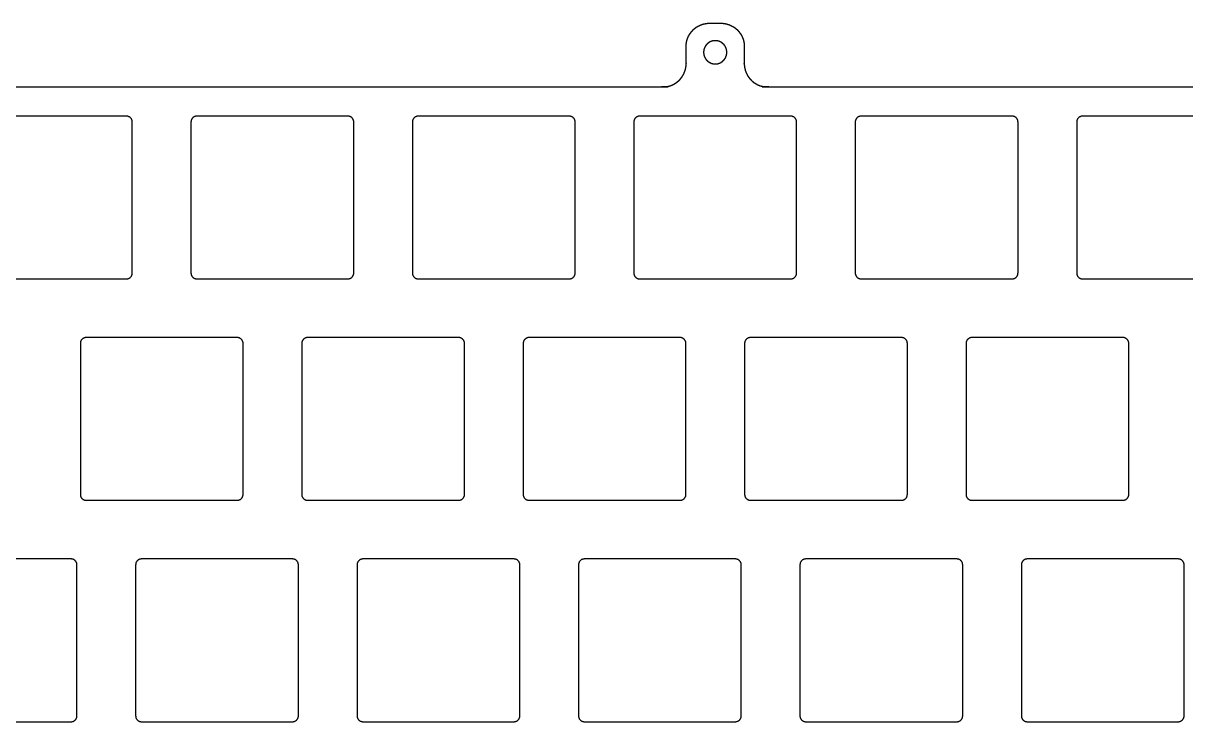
# Model space of a CAD drawing. Header units: millimetres. Extents: x -158 to 147, y 326 to 433.
# Drawn here: x -17.2 to 82.8, y 372.5 to 432.6 of the extents above; entities that cross this region are included whole.
import ezdxf

# ---------------------------------------------------------------- set-up
doc = ezdxf.new("R2010")
doc.units = ezdxf.units.MM
doc.layers.add('Default', color=178, linetype='Continuous', true_color=0x000000)

msp = doc.modelspace()

# ---------------------------------------------------------------- linework, layer by layer
at = {"layer": 'Default'}
for points in [[(40.44, 432.01, -22.34), (40.46, 432.03, -22.34), (40.48, 432.06, -22.34)], [(40.48, 432.06, -22.34), (40.51, 432.08, -22.34), (40.54, 432.1, -22.34)], [(40.54, 432.1, -22.34), (40.56, 432.12, -22.34), (40.59, 432.14, -22.34)], [(40.59, 432.14, -22.34), (40.61, 432.17, -22.34), (40.64, 432.19, -22.34)], [(40.64, 432.19, -22.34), (40.67, 432.21, -22.34), (40.7, 432.23, -22.34)], [(40.7, 432.23, -22.34), (40.72, 432.25, -22.34), (40.75, 432.27, -22.34)], [(40.75, 432.27, -22.34), (40.78, 432.28, -22.34), (40.81, 432.3, -22.34)], [(40.81, 432.3, -22.34), (40.84, 432.32, -22.34), (40.87, 432.34, -22.34)], [(40.87, 432.34, -22.34), (40.9, 432.35, -22.34), (40.93, 432.37, -22.34)], [(40.93, 432.37, -22.34), (40.96, 432.38, -22.34), (40.99, 432.4, -22.34)], [(40.99, 432.4, -22.34), (41.02, 432.41, -22.34), (41.05, 432.43, -22.34)], [(41.05, 432.43, -22.34), (41.08, 432.44, -22.34), (41.12, 432.45, -22.34)], [(41.12, 432.45, -22.34), (41.15, 432.47, -22.34), (41.18, 432.48, -22.34)], [(41.18, 432.48, -22.34), (41.21, 432.49, -22.34), (41.24, 432.5, -22.34)], [(41.24, 432.5, -22.34), (41.28, 432.51, -22.34), (41.31, 432.52, -22.34)], [(41.31, 432.52, -22.34), (41.34, 432.53, -22.34), (41.38, 432.54, -22.34)], [(41.38, 432.54, -22.34), (41.41, 432.54, -22.34), (41.44, 432.55, -22.34)], [(41.44, 432.55, -22.34), (41.48, 432.56, -22.34), (41.51, 432.56, -22.34)], [(41.51, 432.56, -22.34), (41.54, 432.57, -22.34), (41.58, 432.57, -22.34)], [(41.58, 432.57, -22.34), (41.61, 432.58, -22.34), (41.65, 432.58, -22.34)], [(41.65, 432.58, -22.34), (41.68, 432.59, -22.34), (41.71, 432.59, -22.34)], [(41.71, 432.59, -22.34), (41.75, 432.59, -22.34), (41.78, 432.59, -22.34)], [(42.92, 432.59, -22.34), (42.95, 432.59, -22.34), (42.99, 432.59, -22.34)], [(42.99, 432.59, -22.34), (43.02, 432.59, -22.34), (43.05, 432.58, -22.34)], [(43.05, 432.58, -22.34), (43.09, 432.58, -22.34), (43.12, 432.57, -22.34)], [(43.12, 432.57, -22.34), (43.16, 432.57, -22.34), (43.19, 432.56, -22.34)], [(43.19, 432.56, -22.34), (43.22, 432.56, -22.34), (43.26, 432.55, -22.34)], [(43.26, 432.55, -22.34), (43.29, 432.54, -22.34), (43.32, 432.54, -22.34)], [(43.32, 432.54, -22.34), (43.36, 432.53, -22.34), (43.39, 432.52, -22.34)], [(43.39, 432.52, -22.34), (43.42, 432.51, -22.34), (43.45, 432.5, -22.34)], [(43.45, 432.5, -22.34), (43.49, 432.49, -22.34), (43.52, 432.48, -22.34)], [(43.52, 432.48, -22.34), (43.55, 432.47, -22.34), (43.58, 432.45, -22.34)], [(43.58, 432.45, -22.34), (43.62, 432.44, -22.34), (43.65, 432.43, -22.34)], [(43.65, 432.43, -22.34), (43.68, 432.41, -22.34), (43.71, 432.4, -22.34)], [(43.71, 432.4, -22.34), (43.74, 432.38, -22.34), (43.77, 432.37, -22.34)], [(43.77, 432.37, -22.34), (43.8, 432.35, -22.34), (43.83, 432.34, -22.34)], [(43.83, 432.34, -22.34), (43.86, 432.32, -22.34), (43.89, 432.3, -22.34)], [(43.89, 432.3, -22.34), (43.92, 432.28, -22.34), (43.95, 432.27, -22.34)], [(43.95, 432.27, -22.34), (43.98, 432.25, -22.34), (44, 432.23, -22.34)], [(44, 432.23, -22.34), (44.03, 432.21, -22.34), (44.06, 432.19, -22.34)], [(44.06, 432.19, -22.34), (44.09, 432.17, -22.34), (44.11, 432.14, -22.34)], [(44.11, 432.14, -22.34), (44.14, 432.12, -22.34), (44.16, 432.1, -22.34)], [(44.16, 432.1, -22.34), (44.19, 432.08, -22.34), (44.22, 432.06, -22.34)], [(44.22, 432.06, -22.34), (44.24, 432.03, -22.34), (44.26, 432.01, -22.34)], [(39.89, 431, -22.34), (39.9, 431.03, -22.34), (39.91, 431.07, -22.34)], [(39.91, 431.07, -22.34), (39.92, 431.1, -22.34), (39.92, 431.13, -22.34)], [(39.92, 431.13, -22.34), (39.93, 431.17, -22.34), (39.94, 431.2, -22.34)], [(39.94, 431.2, -22.34), (39.95, 431.23, -22.34), (39.97, 431.26, -22.34)], [(39.97, 431.26, -22.34), (39.98, 431.3, -22.34), (39.99, 431.33, -22.34)], [(39.99, 431.33, -22.34), (40, 431.36, -22.34), (40.02, 431.39, -22.34)], [(40.02, 431.39, -22.34), (40.03, 431.42, -22.34), (40.04, 431.45, -22.34)], [(40.04, 431.45, -22.34), (40.06, 431.48, -22.34), (40.07, 431.51, -22.34)], [(40.07, 431.51, -22.34), (40.09, 431.54, -22.34), (40.11, 431.57, -22.34)], [(40.11, 431.57, -22.34), (40.12, 431.6, -22.34), (40.14, 431.63, -22.34)], [(40.14, 431.63, -22.34), (40.16, 431.66, -22.34), (40.18, 431.69, -22.34)], [(40.18, 431.69, -22.34), (40.2, 431.72, -22.34), (40.22, 431.75, -22.34)], [(40.22, 431.75, -22.34), (40.24, 431.77, -22.34), (40.26, 431.8, -22.34)], [(40.26, 431.8, -22.34), (40.28, 431.83, -22.34), (40.3, 431.86, -22.34)], [(40.3, 431.86, -22.34), (40.32, 431.88, -22.34), (40.34, 431.91, -22.34)], [(40.34, 431.91, -22.34), (40.37, 431.93, -22.34), (40.39, 431.96, -22.34)], [(40.39, 431.96, -22.34), (40.41, 431.98, -22.34), (40.44, 432.01, -22.34)], [(42.1, 431.06, -22.34), (42.08, 431.06, -22.34), (42.07, 431.05, -22.34)], [(42.13, 431.07, -22.34), (42.12, 431.07, -22.34), (42.1, 431.06, -22.34)], [(42.17, 431.08, -22.34), (42.15, 431.07, -22.34), (42.13, 431.07, -22.34)], [(42.2, 431.08, -22.34), (42.19, 431.08, -22.34), (42.17, 431.08, -22.34)], [(42.24, 431.09, -22.34), (42.22, 431.08, -22.34), (42.2, 431.08, -22.34)], [(42.27, 431.09, -22.34), (42.25, 431.09, -22.34), (42.24, 431.09, -22.34)], [(42.31, 431.09, -22.34), (42.29, 431.09, -22.34), (42.27, 431.09, -22.34)], [(42.34, 431.09, -22.34), (42.32, 431.09, -22.34), (42.31, 431.09, -22.34)], [(42.38, 431.09, -22.34), (42.36, 431.09, -22.34), (42.34, 431.09, -22.34)], [(42.41, 431.09, -22.34), (42.39, 431.09, -22.34), (42.38, 431.09, -22.34)], [(42.45, 431.09, -22.34), (42.43, 431.09, -22.34), (42.41, 431.09, -22.34)], [(42.48, 431.08, -22.34), (42.46, 431.09, -22.34), (42.45, 431.09, -22.34)], [(42.51, 431.08, -22.34), (42.5, 431.08, -22.34), (42.48, 431.08, -22.34)], [(42.55, 431.07, -22.34), (42.53, 431.08, -22.34), (42.51, 431.08, -22.34)], [(42.58, 431.07, -22.34), (42.57, 431.07, -22.34), (42.55, 431.07, -22.34)], [(42.62, 431.06, -22.34), (42.6, 431.06, -22.34), (42.58, 431.07, -22.34)], [(42.65, 431.05, -22.34), (42.63, 431.05, -22.34), (42.62, 431.06, -22.34)], [(44.26, 432.01, -22.34), (44.29, 431.98, -22.34), (44.31, 431.96, -22.34)], [(44.31, 431.96, -22.34), (44.33, 431.93, -22.34), (44.36, 431.91, -22.34)], [(44.36, 431.91, -22.34), (44.38, 431.88, -22.34), (44.4, 431.86, -22.34)], [(44.4, 431.86, -22.34), (44.42, 431.83, -22.34), (44.44, 431.8, -22.34)], [(44.44, 431.8, -22.34), (44.46, 431.77, -22.34), (44.48, 431.75, -22.34)], [(44.48, 431.75, -22.34), (44.5, 431.72, -22.34), (44.52, 431.69, -22.34)], [(44.52, 431.69, -22.34), (44.54, 431.66, -22.34), (44.56, 431.63, -22.34)], [(44.56, 431.63, -22.34), (44.58, 431.6, -22.34), (44.59, 431.57, -22.34)], [(44.59, 431.57, -22.34), (44.61, 431.54, -22.34), (44.63, 431.51, -22.34)], [(44.63, 431.51, -22.34), (44.64, 431.48, -22.34), (44.66, 431.45, -22.34)], [(44.66, 431.45, -22.34), (44.67, 431.42, -22.34), (44.68, 431.39, -22.34)], [(44.68, 431.39, -22.34), (44.7, 431.36, -22.34), (44.71, 431.33, -22.34)], [(44.71, 431.33, -22.34), (44.72, 431.3, -22.34), (44.73, 431.26, -22.34)], [(44.73, 431.26, -22.34), (44.75, 431.23, -22.34), (44.76, 431.2, -22.34)], [(44.76, 431.2, -22.34), (44.77, 431.17, -22.34), (44.78, 431.13, -22.34)], [(44.78, 431.13, -22.34), (44.78, 431.1, -22.34), (44.79, 431.07, -22.34)], [(44.79, 431.07, -22.34), (44.8, 431.03, -22.34), (44.81, 431, -22.34)], [(39.85, 430.73, -22.34), (39.86, 430.76, -22.34), (39.86, 430.8, -22.34)], [(39.85, 430.66, -22.34), (39.85, 430.7, -22.34), (39.85, 430.73, -22.34)], [(39.86, 430.8, -22.34), (39.86, 430.83, -22.34), (39.87, 430.87, -22.34)], [(39.87, 430.87, -22.34), (39.87, 430.9, -22.34), (39.88, 430.93, -22.34)], [(39.88, 430.93, -22.34), (39.89, 430.97, -22.34), (39.89, 431, -22.34)], [(41.36, 430.2, -22.34), (41.35, 430.18, -22.34), (41.35, 430.16, -22.34)], [(41.35, 430.16, -22.34), (41.35, 430.15, -22.34), (41.35, 430.13, -22.34)], [(41.35, 430.13, -22.34), (41.35, 430.11, -22.34), (41.35, 430.09, -22.34)], [(41.35, 430.09, -22.34), (41.35, 430.08, -22.34), (41.35, 430.06, -22.34)], [(41.35, 430.06, -22.34), (41.35, 430.04, -22.34), (41.35, 430.02, -22.34)], [(41.37, 430.3, -22.34), (41.37, 430.28, -22.34), (41.36, 430.27, -22.34)], [(41.36, 430.27, -22.34), (41.36, 430.25, -22.34), (41.36, 430.23, -22.34)], [(41.36, 430.23, -22.34), (41.36, 430.21, -22.34), (41.36, 430.2, -22.34)], [(41.38, 430.33, -22.34), (41.38, 430.32, -22.34), (41.37, 430.3, -22.34)], [(41.39, 430.37, -22.34), (41.38, 430.35, -22.34), (41.38, 430.33, -22.34)], [(41.4, 430.4, -22.34), (41.39, 430.38, -22.34), (41.39, 430.37, -22.34)], [(41.41, 430.43, -22.34), (41.4, 430.42, -22.34), (41.4, 430.4, -22.34)], [(41.42, 430.47, -22.34), (41.42, 430.45, -22.34), (41.41, 430.43, -22.34)], [(41.44, 430.5, -22.34), (41.43, 430.48, -22.34), (41.42, 430.47, -22.34)], [(41.45, 430.53, -22.34), (41.44, 430.51, -22.34), (41.44, 430.5, -22.34)], [(41.47, 430.56, -22.34), (41.46, 430.54, -22.34), (41.45, 430.53, -22.34)], [(41.48, 430.59, -22.34), (41.47, 430.58, -22.34), (41.47, 430.56, -22.34)], [(41.5, 430.62, -22.34), (41.49, 430.61, -22.34), (41.48, 430.59, -22.34)], [(41.52, 430.65, -22.34), (41.51, 430.64, -22.34), (41.5, 430.62, -22.34)], [(41.54, 430.68, -22.34), (41.53, 430.66, -22.34), (41.52, 430.65, -22.34)], [(41.56, 430.71, -22.34), (41.55, 430.69, -22.34), (41.54, 430.68, -22.34)], [(41.58, 430.73, -22.34), (41.57, 430.72, -22.34), (41.56, 430.71, -22.34)], [(41.6, 430.76, -22.34), (41.59, 430.75, -22.34), (41.58, 430.73, -22.34)], [(41.63, 430.78, -22.34), (41.62, 430.77, -22.34), (41.6, 430.76, -22.34)], [(41.65, 430.81, -22.34), (41.64, 430.8, -22.34), (41.63, 430.78, -22.34)], [(41.68, 430.83, -22.34), (41.66, 430.82, -22.34), (41.65, 430.81, -22.34)], [(41.7, 430.86, -22.34), (41.69, 430.84, -22.34), (41.68, 430.83, -22.34)], [(41.73, 430.88, -22.34), (41.72, 430.87, -22.34), (41.7, 430.86, -22.34)], [(41.76, 430.9, -22.34), (41.74, 430.89, -22.34), (41.73, 430.88, -22.34)], [(41.79, 430.92, -22.34), (41.77, 430.91, -22.34), (41.76, 430.9, -22.34)], [(41.82, 430.94, -22.34), (41.8, 430.93, -22.34), (41.79, 430.92, -22.34)], [(41.84, 430.96, -22.34), (41.83, 430.95, -22.34), (41.82, 430.94, -22.34)], [(41.88, 430.97, -22.34), (41.86, 430.97, -22.34), (41.84, 430.96, -22.34)], [(41.91, 430.99, -22.34), (41.89, 430.98, -22.34), (41.88, 430.97, -22.34)], [(41.94, 431, -22.34), (41.92, 431, -22.34), (41.91, 430.99, -22.34)], [(41.97, 431.02, -22.34), (41.95, 431.01, -22.34), (41.94, 431, -22.34)], [(42, 431.03, -22.34), (41.99, 431.02, -22.34), (41.97, 431.02, -22.34)], [(42.03, 431.04, -22.34), (42.02, 431.04, -22.34), (42, 431.03, -22.34)], [(42.07, 431.05, -22.34), (42.05, 431.05, -22.34), (42.03, 431.04, -22.34)], [(42.68, 431.04, -22.34), (42.67, 431.04, -22.34), (42.65, 431.05, -22.34)], [(42.71, 431.02, -22.34), (42.7, 431.03, -22.34), (42.68, 431.04, -22.34)], [(42.75, 431.01, -22.34), (42.73, 431.02, -22.34), (42.71, 431.02, -22.34)], [(42.78, 431, -22.34), (42.76, 431, -22.34), (42.75, 431.01, -22.34)], [(42.81, 430.98, -22.34), (42.79, 430.99, -22.34), (42.78, 431, -22.34)], [(42.84, 430.97, -22.34), (42.82, 430.97, -22.34), (42.81, 430.98, -22.34)], [(42.87, 430.95, -22.34), (42.85, 430.96, -22.34), (42.84, 430.97, -22.34)], [(42.9, 430.93, -22.34), (42.88, 430.94, -22.34), (42.87, 430.95, -22.34)], [(42.93, 430.91, -22.34), (42.91, 430.92, -22.34), (42.9, 430.93, -22.34)], [(42.96, 430.89, -22.34), (42.94, 430.9, -22.34), (42.93, 430.91, -22.34)], [(42.98, 430.87, -22.34), (42.97, 430.88, -22.34), (42.96, 430.89, -22.34)], [(43.01, 430.84, -22.34), (43, 430.86, -22.34), (42.98, 430.87, -22.34)], [(43.04, 430.82, -22.34), (43.02, 430.83, -22.34), (43.01, 430.84, -22.34)], [(43.06, 430.8, -22.34), (43.05, 430.81, -22.34), (43.04, 430.82, -22.34)], [(43.08, 430.77, -22.34), (43.07, 430.78, -22.34), (43.06, 430.8, -22.34)], [(43.11, 430.75, -22.34), (43.1, 430.76, -22.34), (43.08, 430.77, -22.34)], [(43.13, 430.72, -22.34), (43.12, 430.73, -22.34), (43.11, 430.75, -22.34)], [(43.15, 430.69, -22.34), (43.14, 430.71, -22.34), (43.13, 430.72, -22.34)], [(43.17, 430.66, -22.34), (43.16, 430.68, -22.34), (43.15, 430.69, -22.34)], [(43.19, 430.64, -22.34), (43.18, 430.65, -22.34), (43.17, 430.66, -22.34)], [(43.21, 430.61, -22.34), (43.2, 430.62, -22.34), (43.19, 430.64, -22.34)], [(43.23, 430.58, -22.34), (43.22, 430.59, -22.34), (43.21, 430.61, -22.34)], [(43.24, 430.54, -22.34), (43.23, 430.56, -22.34), (43.23, 430.58, -22.34)], [(43.26, 430.51, -22.34), (43.25, 430.53, -22.34), (43.24, 430.54, -22.34)], [(43.27, 430.48, -22.34), (43.26, 430.5, -22.34), (43.26, 430.51, -22.34)], [(43.28, 430.45, -22.34), (43.28, 430.47, -22.34), (43.27, 430.48, -22.34)], [(43.3, 430.42, -22.34), (43.29, 430.43, -22.34), (43.28, 430.45, -22.34)], [(43.31, 430.38, -22.34), (43.3, 430.4, -22.34), (43.3, 430.42, -22.34)], [(43.32, 430.35, -22.34), (43.31, 430.37, -22.34), (43.31, 430.38, -22.34)], [(43.32, 430.32, -22.34), (43.32, 430.33, -22.34), (43.32, 430.35, -22.34)], [(43.33, 430.28, -22.34), (43.33, 430.3, -22.34), (43.32, 430.32, -22.34)], [(43.34, 430.25, -22.34), (43.33, 430.27, -22.34), (43.33, 430.28, -22.34)], [(43.34, 430.21, -22.34), (43.34, 430.23, -22.34), (43.34, 430.25, -22.34)], [(43.35, 430.18, -22.34), (43.34, 430.2, -22.34), (43.34, 430.21, -22.34)], [(43.35, 430.15, -22.34), (43.35, 430.16, -22.34), (43.35, 430.18, -22.34)], [(43.35, 430.11, -22.34), (43.35, 430.13, -22.34), (43.35, 430.15, -22.34)], [(43.35, 430.08, -22.34), (43.35, 430.09, -22.34), (43.35, 430.11, -22.34)], [(43.35, 430.04, -22.34), (43.35, 430.06, -22.34), (43.35, 430.08, -22.34)], [(44.81, 431, -22.34), (44.81, 430.97, -22.34), (44.82, 430.93, -22.34)], [(44.82, 430.93, -22.34), (44.83, 430.9, -22.34), (44.83, 430.87, -22.34)], [(44.83, 430.87, -22.34), (44.84, 430.83, -22.34), (44.84, 430.8, -22.34)], [(44.84, 430.8, -22.34), (44.84, 430.76, -22.34), (44.85, 430.73, -22.34)], [(44.85, 430.73, -22.34), (44.85, 430.7, -22.34), (44.85, 430.66, -22.34)], [(41.35, 430.02, -22.34), (41.35, 430.01, -22.34), (41.36, 429.99, -22.34)], [(41.36, 429.99, -22.34), (41.36, 429.97, -22.34), (41.36, 429.95, -22.34)], [(41.36, 429.95, -22.34), (41.36, 429.94, -22.34), (41.36, 429.92, -22.34)], [(41.36, 429.92, -22.34), (41.37, 429.9, -22.34), (41.37, 429.89, -22.34)], [(41.37, 429.89, -22.34), (41.38, 429.87, -22.34), (41.38, 429.85, -22.34)], [(41.38, 429.85, -22.34), (41.38, 429.84, -22.34), (41.39, 429.82, -22.34)], [(41.39, 429.82, -22.34), (41.39, 429.8, -22.34), (41.4, 429.79, -22.34)], [(41.4, 429.79, -22.34), (41.4, 429.77, -22.34), (41.41, 429.75, -22.34)], [(41.41, 429.75, -22.34), (41.42, 429.74, -22.34), (41.42, 429.72, -22.34)], [(41.42, 429.72, -22.34), (41.43, 429.7, -22.34), (41.44, 429.69, -22.34)], [(41.44, 429.69, -22.34), (41.44, 429.67, -22.34), (41.45, 429.66, -22.34)], [(41.45, 429.66, -22.34), (41.46, 429.64, -22.34), (41.47, 429.63, -22.34)], [(41.47, 429.63, -22.34), (41.47, 429.61, -22.34), (41.48, 429.6, -22.34)], [(41.48, 429.6, -22.34), (41.49, 429.58, -22.34), (41.5, 429.57, -22.34)], [(41.5, 429.57, -22.34), (41.51, 429.55, -22.34), (41.52, 429.54, -22.34)], [(41.52, 429.54, -22.34), (41.53, 429.52, -22.34), (41.54, 429.51, -22.34)], [(41.54, 429.51, -22.34), (41.55, 429.49, -22.34), (41.56, 429.48, -22.34)], [(41.56, 429.48, -22.34), (41.57, 429.47, -22.34), (41.58, 429.45, -22.34)], [(41.58, 429.45, -22.34), (41.59, 429.44, -22.34), (41.6, 429.43, -22.34)], [(41.6, 429.43, -22.34), (41.62, 429.41, -22.34), (41.63, 429.4, -22.34)], [(41.63, 429.4, -22.34), (41.64, 429.39, -22.34), (41.65, 429.38, -22.34)], [(41.65, 429.38, -22.34), (41.66, 429.37, -22.34), (41.68, 429.35, -22.34)], [(41.68, 429.35, -22.34), (41.69, 429.34, -22.34), (41.7, 429.33, -22.34)], [(41.7, 429.33, -22.34), (41.72, 429.32, -22.34), (41.73, 429.31, -22.34)], [(41.73, 429.31, -22.34), (41.74, 429.3, -22.34), (41.76, 429.29, -22.34)], [(41.76, 429.29, -22.34), (41.77, 429.28, -22.34), (41.79, 429.27, -22.34)], [(41.79, 429.27, -22.34), (41.8, 429.26, -22.34), (41.82, 429.25, -22.34)], [(41.82, 429.25, -22.34), (41.83, 429.24, -22.34), (41.84, 429.23, -22.34)], [(41.84, 429.23, -22.34), (41.86, 429.22, -22.34), (41.88, 429.21, -22.34)], [(41.88, 429.21, -22.34), (41.89, 429.21, -22.34), (41.91, 429.2, -22.34)], [(41.91, 429.2, -22.34), (41.92, 429.19, -22.34), (41.94, 429.18, -22.34)], [(41.94, 429.18, -22.34), (41.95, 429.18, -22.34), (41.97, 429.17, -22.34)], [(41.97, 429.17, -22.34), (41.99, 429.16, -22.34), (42, 429.16, -22.34)], [(42, 429.16, -22.34), (42.02, 429.15, -22.34), (42.03, 429.14, -22.34)], [(42.03, 429.14, -22.34), (42.05, 429.14, -22.34), (42.07, 429.13, -22.34)], [(42.07, 429.13, -22.34), (42.08, 429.13, -22.34), (42.1, 429.12, -22.34)], [(42.1, 429.12, -22.34), (42.12, 429.12, -22.34), (42.13, 429.12, -22.34)], [(42.13, 429.12, -22.34), (42.15, 429.11, -22.34), (42.17, 429.11, -22.34)], [(42.17, 429.11, -22.34), (42.19, 429.11, -22.34), (42.2, 429.1, -22.34)], [(42.2, 429.1, -22.34), (42.22, 429.1, -22.34), (42.24, 429.1, -22.34)], [(42.24, 429.1, -22.34), (42.25, 429.1, -22.34), (42.27, 429.1, -22.34)], [(42.27, 429.1, -22.34), (42.29, 429.1, -22.34), (42.31, 429.09, -22.34)], [(42.31, 429.09, -22.34), (42.32, 429.09, -22.34), (42.34, 429.09, -22.34)], [(42.34, 429.09, -22.34), (42.36, 429.09, -22.34), (42.38, 429.09, -22.34)], [(42.38, 429.09, -22.34), (42.39, 429.09, -22.34), (42.41, 429.1, -22.34)], [(42.41, 429.1, -22.34), (42.43, 429.1, -22.34), (42.45, 429.1, -22.34)], [(42.45, 429.1, -22.34), (42.46, 429.1, -22.34), (42.48, 429.1, -22.34)], [(42.48, 429.1, -22.34), (42.5, 429.1, -22.34), (42.51, 429.11, -22.34)], [(42.51, 429.11, -22.34), (42.53, 429.11, -22.34), (42.55, 429.11, -22.34)], [(42.55, 429.11, -22.34), (42.57, 429.12, -22.34), (42.58, 429.12, -22.34)], [(42.58, 429.12, -22.34), (42.6, 429.13, -22.34), (42.62, 429.13, -22.34)], [(42.62, 429.13, -22.34), (42.63, 429.13, -22.34), (42.65, 429.14, -22.34)], [(42.65, 429.14, -22.34), (42.67, 429.14, -22.34), (42.68, 429.15, -22.34)], [(42.68, 429.15, -22.34), (42.7, 429.16, -22.34), (42.71, 429.16, -22.34)], [(42.71, 429.16, -22.34), (42.73, 429.17, -22.34), (42.75, 429.18, -22.34)], [(42.75, 429.18, -22.34), (42.76, 429.18, -22.34), (42.78, 429.19, -22.34)], [(42.78, 429.19, -22.34), (42.79, 429.2, -22.34), (42.81, 429.21, -22.34)], [(42.81, 429.21, -22.34), (42.82, 429.21, -22.34), (42.84, 429.22, -22.34)], [(42.84, 429.22, -22.34), (42.85, 429.23, -22.34), (42.87, 429.24, -22.34)], [(42.87, 429.24, -22.34), (42.88, 429.25, -22.34), (42.9, 429.26, -22.34)], [(42.9, 429.26, -22.34), (42.91, 429.27, -22.34), (42.93, 429.28, -22.34)], [(42.93, 429.28, -22.34), (42.94, 429.29, -22.34), (42.96, 429.3, -22.34)], [(42.96, 429.3, -22.34), (42.97, 429.31, -22.34), (42.98, 429.32, -22.34)], [(42.98, 429.32, -22.34), (43, 429.33, -22.34), (43.01, 429.34, -22.34)], [(43.01, 429.34, -22.34), (43.02, 429.35, -22.34), (43.04, 429.37, -22.34)], [(43.04, 429.37, -22.34), (43.05, 429.38, -22.34), (43.06, 429.39, -22.34)], [(43.06, 429.39, -22.34), (43.07, 429.4, -22.34), (43.08, 429.41, -22.34)], [(43.08, 429.41, -22.34), (43.1, 429.43, -22.34), (43.11, 429.44, -22.34)], [(43.11, 429.44, -22.34), (43.12, 429.45, -22.34), (43.13, 429.47, -22.34)], [(43.13, 429.47, -22.34), (43.14, 429.48, -22.34), (43.15, 429.49, -22.34)], [(43.15, 429.49, -22.34), (43.16, 429.51, -22.34), (43.17, 429.52, -22.34)], [(43.17, 429.52, -22.34), (43.18, 429.54, -22.34), (43.19, 429.55, -22.34)], [(43.19, 429.55, -22.34), (43.2, 429.57, -22.34), (43.21, 429.58, -22.34)], [(43.21, 429.58, -22.34), (43.22, 429.6, -22.34), (43.23, 429.61, -22.34)], [(43.23, 429.61, -22.34), (43.23, 429.63, -22.34), (43.24, 429.64, -22.34)], [(43.24, 429.64, -22.34), (43.25, 429.66, -22.34), (43.26, 429.67, -22.34)], [(43.26, 429.67, -22.34), (43.26, 429.69, -22.34), (43.27, 429.7, -22.34)], [(43.27, 429.7, -22.34), (43.28, 429.72, -22.34), (43.28, 429.74, -22.34)], [(43.28, 429.74, -22.34), (43.29, 429.75, -22.34), (43.3, 429.77, -22.34)], [(43.3, 429.77, -22.34), (43.3, 429.79, -22.34), (43.31, 429.8, -22.34)], [(43.31, 429.8, -22.34), (43.31, 429.82, -22.34), (43.32, 429.84, -22.34)], [(43.32, 429.87, -22.34), (43.33, 429.89, -22.34), (43.33, 429.9, -22.34)], [(43.32, 429.84, -22.34), (43.32, 429.85, -22.34), (43.32, 429.87, -22.34)], [(43.33, 429.9, -22.34), (43.33, 429.92, -22.34), (43.34, 429.94, -22.34)], [(43.34, 429.97, -22.34), (43.34, 429.99, -22.34), (43.35, 430.01, -22.34)], [(43.34, 429.94, -22.34), (43.34, 429.95, -22.34), (43.34, 429.97, -22.34)], [(43.35, 430.01, -22.34), (43.35, 430.02, -22.34), (43.35, 430.04, -22.34)], [(39.52, 428.02, -22.34), (39.54, 428.05, -22.34), (39.56, 428.08, -22.34)], [(39.56, 428.08, -22.34), (39.58, 428.11, -22.34), (39.59, 428.14, -22.34)], [(39.59, 428.14, -22.34), (39.61, 428.17, -22.34), (39.63, 428.2, -22.34)], [(39.63, 428.2, -22.34), (39.64, 428.23, -22.34), (39.66, 428.26, -22.34)], [(39.66, 428.26, -22.34), (39.67, 428.29, -22.34), (39.68, 428.32, -22.34)], [(39.68, 428.32, -22.34), (39.7, 428.35, -22.34), (39.71, 428.38, -22.34)], [(39.71, 428.38, -22.34), (39.72, 428.42, -22.34), (39.73, 428.45, -22.34)], [(39.73, 428.45, -22.34), (39.75, 428.48, -22.34), (39.76, 428.51, -22.34)], [(39.76, 428.51, -22.34), (39.77, 428.55, -22.34), (39.78, 428.58, -22.34)], [(39.78, 428.58, -22.34), (39.78, 428.61, -22.34), (39.79, 428.64, -22.34)], [(39.79, 428.64, -22.34), (39.8, 428.68, -22.34), (39.81, 428.71, -22.34)], [(39.81, 428.71, -22.34), (39.81, 428.75, -22.34), (39.82, 428.78, -22.34)], [(39.82, 428.78, -22.34), (39.83, 428.81, -22.34), (39.83, 428.85, -22.34)], [(39.83, 428.85, -22.34), (39.84, 428.88, -22.34), (39.84, 428.91, -22.34)], [(39.84, 428.91, -22.34), (39.84, 428.95, -22.34), (39.85, 428.98, -22.34)], [(39.85, 428.98, -22.34), (39.85, 429.02, -22.34), (39.85, 429.05, -22.34)], [(44.85, 429.05, -22.34), (44.85, 429.02, -22.34), (44.85, 428.98, -22.34)], [(44.85, 428.98, -22.34), (44.86, 428.95, -22.34), (44.86, 428.91, -22.34)], [(44.86, 428.91, -22.34), (44.86, 428.88, -22.34), (44.87, 428.85, -22.34)], [(44.87, 428.85, -22.34), (44.87, 428.81, -22.34), (44.88, 428.78, -22.34)], [(44.88, 428.78, -22.34), (44.89, 428.75, -22.34), (44.89, 428.71, -22.34)], [(44.89, 428.71, -22.34), (44.9, 428.68, -22.34), (44.91, 428.64, -22.34)], [(44.91, 428.64, -22.34), (44.92, 428.61, -22.34), (44.92, 428.58, -22.34)], [(44.92, 428.58, -22.34), (44.93, 428.55, -22.34), (44.94, 428.51, -22.34)], [(44.94, 428.51, -22.34), (44.95, 428.48, -22.34), (44.97, 428.45, -22.34)], [(44.97, 428.45, -22.34), (44.98, 428.42, -22.34), (44.99, 428.38, -22.34)], [(44.99, 428.38, -22.34), (45, 428.35, -22.34), (45.02, 428.32, -22.34)], [(45.02, 428.32, -22.34), (45.03, 428.29, -22.34), (45.04, 428.26, -22.34)], [(45.04, 428.26, -22.34), (45.06, 428.23, -22.34), (45.07, 428.2, -22.34)], [(45.07, 428.2, -22.34), (45.09, 428.17, -22.34), (45.11, 428.14, -22.34)], [(45.11, 428.14, -22.34), (45.12, 428.11, -22.34), (45.14, 428.08, -22.34)], [(45.14, 428.08, -22.34), (45.16, 428.05, -22.34), (45.18, 428.02, -22.34)], [(37.92, 427.12, -22.34), (37.95, 427.12, -22.34), (37.99, 427.12, -22.34)], [(37.99, 427.12, -22.34), (38.02, 427.13, -22.34), (38.05, 427.13, -22.34)], [(38.05, 427.13, -22.34), (38.09, 427.13, -22.34), (38.12, 427.14, -22.34)], [(38.12, 427.14, -22.34), (38.16, 427.14, -22.34), (38.19, 427.15, -22.34)], [(38.19, 427.15, -22.34), (38.22, 427.15, -22.34), (38.26, 427.16, -22.34)], [(38.26, 427.16, -22.34), (38.29, 427.17, -22.34), (38.32, 427.18, -22.34)], [(38.32, 427.18, -22.34), (38.36, 427.18, -22.34), (38.39, 427.19, -22.34)], [(38.39, 427.19, -22.34), (38.42, 427.2, -22.34), (38.45, 427.21, -22.34)], [(38.45, 427.21, -22.34), (38.49, 427.22, -22.34), (38.52, 427.23, -22.34)], [(38.52, 427.23, -22.34), (38.55, 427.25, -22.34), (38.58, 427.26, -22.34)], [(38.58, 427.26, -22.34), (38.62, 427.27, -22.34), (38.65, 427.28, -22.34)], [(38.65, 427.28, -22.34), (38.68, 427.3, -22.34), (38.71, 427.31, -22.34)], [(38.71, 427.31, -22.34), (38.74, 427.33, -22.34), (38.77, 427.34, -22.34)], [(38.77, 427.34, -22.34), (38.8, 427.36, -22.34), (38.83, 427.38, -22.34)], [(38.83, 427.38, -22.34), (38.86, 427.39, -22.34), (38.89, 427.41, -22.34)], [(38.89, 427.41, -22.34), (38.92, 427.43, -22.34), (38.95, 427.45, -22.34)], [(38.95, 427.45, -22.34), (38.98, 427.47, -22.34), (39, 427.48, -22.34)], [(39, 427.48, -22.34), (39.03, 427.5, -22.34), (39.06, 427.52, -22.34)], [(39.06, 427.52, -22.34), (39.09, 427.55, -22.34), (39.11, 427.57, -22.34)], [(39.11, 427.57, -22.34), (39.14, 427.59, -22.34), (39.16, 427.61, -22.34)], [(39.16, 427.61, -22.34), (39.19, 427.63, -22.34), (39.22, 427.66, -22.34)], [(39.22, 427.66, -22.34), (39.24, 427.68, -22.34), (39.26, 427.7, -22.34)], [(39.26, 427.7, -22.34), (39.29, 427.73, -22.34), (39.31, 427.75, -22.34)], [(39.31, 427.75, -22.34), (39.33, 427.78, -22.34), (39.36, 427.8, -22.34)], [(39.36, 427.8, -22.34), (39.38, 427.83, -22.34), (39.4, 427.86, -22.34)], [(39.4, 427.86, -22.34), (39.42, 427.88, -22.34), (39.44, 427.91, -22.34)], [(39.44, 427.91, -22.34), (39.46, 427.94, -22.34), (39.48, 427.97, -22.34)], [(39.48, 427.97, -22.34), (39.5, 427.99, -22.34), (39.52, 428.02, -22.34)], [(45.18, 428.02, -22.34), (45.2, 427.99, -22.34), (45.22, 427.97, -22.34)], [(45.22, 427.97, -22.34), (45.24, 427.94, -22.34), (45.26, 427.91, -22.34)], [(45.26, 427.91, -22.34), (45.28, 427.88, -22.34), (45.3, 427.86, -22.34)], [(45.3, 427.86, -22.34), (45.32, 427.83, -22.34), (45.34, 427.8, -22.34)], [(45.34, 427.8, -22.34), (45.37, 427.78, -22.34), (45.39, 427.75, -22.34)], [(45.39, 427.75, -22.34), (45.41, 427.73, -22.34), (45.44, 427.7, -22.34)], [(45.44, 427.7, -22.34), (45.46, 427.68, -22.34), (45.48, 427.66, -22.34)], [(45.48, 427.66, -22.34), (45.51, 427.63, -22.34), (45.54, 427.61, -22.34)], [(45.54, 427.61, -22.34), (45.56, 427.59, -22.34), (45.59, 427.57, -22.34)], [(45.59, 427.57, -22.34), (45.61, 427.55, -22.34), (45.64, 427.52, -22.34)], [(45.64, 427.52, -22.34), (45.67, 427.5, -22.34), (45.7, 427.48, -22.34)], [(45.7, 427.48, -22.34), (45.72, 427.47, -22.34), (45.75, 427.45, -22.34)], [(45.75, 427.45, -22.34), (45.78, 427.43, -22.34), (45.81, 427.41, -22.34)], [(45.81, 427.41, -22.34), (45.84, 427.39, -22.34), (45.87, 427.38, -22.34)], [(45.87, 427.38, -22.34), (45.9, 427.36, -22.34), (45.93, 427.34, -22.34)], [(45.93, 427.34, -22.34), (45.96, 427.33, -22.34), (45.99, 427.31, -22.34)], [(45.99, 427.31, -22.34), (46.02, 427.3, -22.34), (46.05, 427.28, -22.34)], [(46.05, 427.28, -22.34), (46.08, 427.27, -22.34), (46.12, 427.26, -22.34)], [(46.12, 427.26, -22.34), (46.15, 427.25, -22.34), (46.18, 427.23, -22.34)], [(46.18, 427.23, -22.34), (46.21, 427.22, -22.34), (46.24, 427.21, -22.34)], [(46.24, 427.21, -22.34), (46.28, 427.2, -22.34), (46.31, 427.19, -22.34)], [(46.31, 427.19, -22.34), (46.34, 427.18, -22.34), (46.38, 427.18, -22.34)], [(46.38, 427.18, -22.34), (46.41, 427.17, -22.34), (46.44, 427.16, -22.34)], [(46.44, 427.16, -22.34), (46.48, 427.15, -22.34), (46.51, 427.15, -22.34)], [(46.51, 427.15, -22.34), (46.54, 427.14, -22.34), (46.58, 427.14, -22.34)], [(46.58, 427.14, -22.34), (46.61, 427.13, -22.34), (46.65, 427.13, -22.34)], [(46.65, 427.13, -22.34), (46.68, 427.13, -22.34), (46.71, 427.12, -22.34)], [(46.71, 427.12, -22.34), (46.75, 427.12, -22.34), (46.78, 427.12, -22.34)], [(-8.3, 424.6, -22.34), (-14.8, 424.6, -22.34), (-21.3, 424.6, -22.34)], [(-7.8, 411.1, -22.34), (-7.8, 417.6, -22.34), (-7.8, 424.1, -22.34)], [(-2.75, 424.1, -22.34), (-2.75, 417.6, -22.34), (-2.75, 411.1, -22.34)], [(10.75, 424.6, -22.34), (4.25, 424.6, -22.34), (-2.25, 424.6, -22.34)], [(11.25, 411.1, -22.34), (11.25, 417.6, -22.34), (11.25, 424.1, -22.34)], [(16.3, 424.1, -22.34), (16.3, 417.6, -22.34), (16.3, 411.1, -22.34)], [(29.8, 424.6, -22.34), (23.3, 424.6, -22.34), (16.8, 424.6, -22.34)], [(30.3, 411.1, -22.34), (30.3, 417.6, -22.34), (30.3, 424.1, -22.34)], [(35.35, 424.1, -22.34), (35.35, 417.6, -22.34), (35.35, 411.1, -22.34)], [(48.85, 424.6, -22.34), (42.35, 424.6, -22.34), (35.85, 424.6, -22.34)], [(49.35, 411.1, -22.34), (49.35, 417.6, -22.34), (49.35, 424.1, -22.34)], [(54.4, 424.1, -22.34), (54.4, 417.6, -22.34), (54.4, 411.1, -22.34)], [(67.9, 424.6, -22.34), (61.4, 424.6, -22.34), (54.9, 424.6, -22.34)], [(68.4, 411.1, -22.34), (68.4, 417.6, -22.34), (68.4, 424.1, -22.34)], [(73.45, 424.1, -22.34), (73.45, 417.6, -22.34), (73.45, 411.1, -22.34)], [(86.95, 424.6, -22.34), (80.45, 424.6, -22.34), (73.95, 424.6, -22.34)], [(-21.3, 410.6, -22.34), (-14.8, 410.6, -22.34), (-8.3, 410.6, -22.34)], [(-2.25, 410.6, -22.34), (4.25, 410.6, -22.34), (10.75, 410.6, -22.34)], [(16.8, 410.6, -22.34), (23.3, 410.6, -22.34), (29.8, 410.6, -22.34)], [(35.85, 410.6, -22.34), (42.35, 410.6, -22.34), (48.85, 410.6, -22.34)], [(54.9, 410.6, -22.34), (61.4, 410.6, -22.34), (67.9, 410.6, -22.34)], [(73.95, 410.6, -22.34), (80.45, 410.6, -22.34), (86.95, 410.6, -22.34)], [(1.23, 405.55, -22.34), (-5.27, 405.55, -22.34), (-11.77, 405.55, -22.34)], [(20.28, 405.55, -22.34), (13.78, 405.55, -22.34), (7.28, 405.55, -22.34)], [(39.33, 405.55, -22.34), (32.83, 405.55, -22.34), (26.33, 405.55, -22.34)], [(58.38, 405.55, -22.34), (51.88, 405.55, -22.34), (45.38, 405.55, -22.34)], [(77.43, 405.55, -22.34), (70.93, 405.55, -22.34), (64.43, 405.55, -22.34)], [(-12.27, 405.05, -22.34), (-12.27, 398.55, -22.34), (-12.27, 392.05, -22.34)], [(1.73, 392.05, -22.34), (1.73, 398.55, -22.34), (1.73, 405.05, -22.34)], [(6.78, 405.05, -22.34), (6.78, 398.55, -22.34), (6.78, 392.05, -22.34)], [(20.78, 392.05, -22.34), (20.78, 398.55, -22.34), (20.78, 405.05, -22.34)], [(25.83, 405.05, -22.34), (25.83, 398.55, -22.34), (25.83, 392.05, -22.34)], [(39.83, 392.05, -22.34), (39.83, 398.55, -22.34), (39.83, 405.05, -22.34)], [(44.88, 405.05, -22.34), (44.88, 398.55, -22.34), (44.88, 392.05, -22.34)], [(58.88, 392.05, -22.34), (58.88, 398.55, -22.34), (58.88, 405.05, -22.34)], [(63.93, 405.05, -22.34), (63.93, 398.55, -22.34), (63.93, 392.05, -22.34)], [(77.93, 392.05, -22.34), (77.93, 398.55, -22.34), (77.93, 405.05, -22.34)], [(-11.77, 391.55, -22.34), (-5.27, 391.55, -22.34), (1.23, 391.55, -22.34)], [(7.28, 391.55, -22.34), (13.78, 391.55, -22.34), (20.28, 391.55, -22.34)], [(26.33, 391.55, -22.34), (32.83, 391.55, -22.34), (39.33, 391.55, -22.34)], [(45.38, 391.55, -22.34), (51.88, 391.55, -22.34), (58.38, 391.55, -22.34)], [(64.43, 391.55, -22.34), (70.93, 391.55, -22.34), (77.43, 391.55, -22.34)], [(-13.06, 386.5, -22.34), (-19.56, 386.5, -22.34), (-26.06, 386.5, -22.34)], [(5.99, 386.5, -22.34), (-0.51, 386.5, -22.34), (-7.01, 386.5, -22.34)], [(25.04, 386.5, -22.34), (18.54, 386.5, -22.34), (12.04, 386.5, -22.34)], [(44.09, 386.5, -22.34), (37.59, 386.5, -22.34), (31.09, 386.5, -22.34)], [(63.14, 386.5, -22.34), (56.64, 386.5, -22.34), (50.14, 386.5, -22.34)], [(82.19, 386.5, -22.34), (75.69, 386.5, -22.34), (69.19, 386.5, -22.34)], [(-12.56, 373, -22.34), (-12.56, 379.5, -22.34), (-12.56, 386, -22.34)], [(-7.51, 386, -22.34), (-7.51, 379.5, -22.34), (-7.51, 373, -22.34)], [(6.49, 373, -22.34), (6.49, 379.5, -22.34), (6.49, 386, -22.34)], [(11.54, 386, -22.34), (11.54, 379.5, -22.34), (11.54, 373, -22.34)], [(25.54, 373, -22.34), (25.54, 379.5, -22.34), (25.54, 386, -22.34)], [(30.59, 386, -22.34), (30.59, 379.5, -22.34), (30.59, 373, -22.34)], [(44.59, 373, -22.34), (44.59, 379.5, -22.34), (44.59, 386, -22.34)], [(49.64, 386, -22.34), (49.64, 379.5, -22.34), (49.64, 373, -22.34)], [(63.64, 373, -22.34), (63.64, 379.5, -22.34), (63.64, 386, -22.34)], [(68.69, 386, -22.34), (68.69, 379.5, -22.34), (68.69, 373, -22.34)], [(82.69, 373, -22.34), (82.69, 379.5, -22.34), (82.69, 386, -22.34)], [(-26.06, 372.5, -22.34), (-19.56, 372.5, -22.34), (-13.06, 372.5, -22.34)], [(-7.01, 372.5, -22.34), (-0.51, 372.5, -22.34), (5.99, 372.5, -22.34)], [(12.04, 372.5, -22.34), (18.54, 372.5, -22.34), (25.04, 372.5, -22.34)], [(31.09, 372.5, -22.34), (37.59, 372.5, -22.34), (44.09, 372.5, -22.34)], [(50.14, 372.5, -22.34), (56.64, 372.5, -22.34), (63.14, 372.5, -22.34)], [(69.19, 372.5, -22.34), (75.69, 372.5, -22.34), (82.19, 372.5, -22.34)]]:
    msp.add_open_spline(points, degree=2, dxfattribs=at)
at = {"layer": 'Default', "extrusion": (0, -1.52687e-08, 1)}
msp.add_open_spline([(41.78, 432.59, -22.34), (41.82, 432.59, -22.34), (41.85, 432.59, -22.34), (42.35, 432.59, -22.34), (42.85, 432.59, -22.34), (42.88, 432.59, -22.34), (42.92, 432.59, -22.34)], degree=2, knots=[-189, -189, -189, -188.819744, -188.819744, -186.180256, -186.180256, -186, -186, -186], dxfattribs=at)
at = {"layer": 'Default', "extrusion": (5.52142e-11, 1.5271e-08, -1)}
msp.add_open_spline([(39.85, 429.05, -22.34), (39.85, 429.08, -22.34), (39.85, 429.12, -22.34), (39.85, 429.86, -22.34), (39.85, 430.59, -22.34), (39.85, 430.63, -22.34), (39.85, 430.66, -22.34)], degree=2, knots=[-236, -236, -236, -235.872873, -235.872873, -233.127127, -233.127127, -233, -233, -233], dxfattribs=at)
at = {"layer": 'Default', "extrusion": (-5.52142e-11, 1.5271e-08, -1)}
msp.add_open_spline([(44.85, 430.66, -22.34), (44.85, 430.63, -22.34), (44.85, 430.59, -22.34), (44.85, 429.86, -22.34), (44.85, 429.12, -22.34), (44.85, 429.08, -22.34), (44.85, 429.05, -22.34)], degree=2, knots=[-142, -142, -142, -141.872873, -141.872873, -139.127127, -139.127127, -139, -139, -139], dxfattribs=at)
at = {"layer": 'Default', "extrusion": (0, 1.52687e-08, -1)}
for points, knots in [([(-48.47, 427.12, -22.34), (-48.43, 427.12, -22.34), (-48.4, 427.12, -22.34), (-5.28, 427.12, -22.34), (37.85, 427.12, -22.34), (37.88, 427.12, -22.34), (37.92, 427.12, -22.34)], [-283, -283, -283, -282.997628, -282.997628, -280.002372, -280.002372, -280, -280, -280]), ([(46.78, 427.12, -22.34), (46.82, 427.12, -22.34), (46.85, 427.12, -22.34), (89.97, 427.12, -22.34), (133.1, 427.12, -22.34), (133.13, 427.12, -22.34), (133.17, 427.12, -22.34)], [-95, -95, -95, -94.997628, -94.997628, -92.002372, -92.002372, -92, -92, -92])]:
    msp.add_open_spline(points, degree=2, knots=knots, dxfattribs=at)
at = {"layer": 'Default'}
for points, weights in [([(-7.8, 424.1, -22.34), (-7.8, 424.6, -22.34), (-8.3, 424.6, -22.34)], [1, 0.707106781187, 1]), ([(-2.25, 424.6, -22.34), (-2.75, 424.6, -22.34), (-2.75, 424.1, -22.34)], [1, 0.707106781187, 1]), ([(11.25, 424.1, -22.34), (11.25, 424.6, -22.34), (10.75, 424.6, -22.34)], [1, 0.707106781187, 1]), ([(16.8, 424.6, -22.34), (16.3, 424.6, -22.34), (16.3, 424.1, -22.34)], [1, 0.707106781187, 1]), ([(30.3, 424.1, -22.34), (30.3, 424.6, -22.34), (29.8, 424.6, -22.34)], [1, 0.707106781187, 1]), ([(35.85, 424.6, -22.34), (35.35, 424.6, -22.34), (35.35, 424.1, -22.34)], [1, 0.707106781187, 1]), ([(49.35, 424.1, -22.34), (49.35, 424.6, -22.34), (48.85, 424.6, -22.34)], [1, 0.707106781187, 1]), ([(54.9, 424.6, -22.34), (54.4, 424.6, -22.34), (54.4, 424.1, -22.34)], [1, 0.707106781187, 1]), ([(68.4, 424.1, -22.34), (68.4, 424.6, -22.34), (67.9, 424.6, -22.34)], [1, 0.707106781187, 1]), ([(73.95, 424.6, -22.34), (73.45, 424.6, -22.34), (73.45, 424.1, -22.34)], [1, 0.707106781187, 1]), ([(-8.3, 410.6, -22.34), (-7.8, 410.6, -22.34), (-7.8, 411.1, -22.34)], [1, 0.707106781186, 1]), ([(-2.75, 411.1, -22.34), (-2.75, 410.6, -22.34), (-2.25, 410.6, -22.34)], [1, 0.707106781187, 1]), ([(10.75, 410.6, -22.34), (11.25, 410.6, -22.34), (11.25, 411.1, -22.34)], [1, 0.707106781187, 1]), ([(16.3, 411.1, -22.34), (16.3, 410.6, -22.34), (16.8, 410.6, -22.34)], [1, 0.707106781187, 1]), ([(29.8, 410.6, -22.34), (30.3, 410.6, -22.34), (30.3, 411.1, -22.34)], [1, 0.707106781187, 1]), ([(35.35, 411.1, -22.34), (35.35, 410.6, -22.34), (35.85, 410.6, -22.34)], [1, 0.707106781187, 1]), ([(48.85, 410.6, -22.34), (49.35, 410.6, -22.34), (49.35, 411.1, -22.34)], [1, 0.707106781187, 1]), ([(54.4, 411.1, -22.34), (54.4, 410.6, -22.34), (54.9, 410.6, -22.34)], [1, 0.707106781186, 1]), ([(67.9, 410.6, -22.34), (68.4, 410.6, -22.34), (68.4, 411.1, -22.34)], [1, 0.707106781187, 1]), ([(73.45, 411.1, -22.34), (73.45, 410.6, -22.34), (73.95, 410.6, -22.34)], [1, 0.707106781187, 1]), ([(-11.77, 405.55, -22.34), (-12.27, 405.55, -22.34), (-12.27, 405.05, -22.34)], [1, 0.707106781187, 1]), ([(1.73, 405.05, -22.34), (1.73, 405.55, -22.34), (1.23, 405.55, -22.34)], [1, 0.707106781187, 1]), ([(7.28, 405.55, -22.34), (6.78, 405.55, -22.34), (6.78, 405.05, -22.34)], [1, 0.707106781187, 1]), ([(20.78, 405.05, -22.34), (20.78, 405.55, -22.34), (20.28, 405.55, -22.34)], [1, 0.707106781187, 1]), ([(26.33, 405.55, -22.34), (25.83, 405.55, -22.34), (25.83, 405.05, -22.34)], [1, 0.707106781187, 1]), ([(39.83, 405.05, -22.34), (39.83, 405.55, -22.34), (39.33, 405.55, -22.34)], [1, 0.707106781187, 1]), ([(45.38, 405.55, -22.34), (44.88, 405.55, -22.34), (44.88, 405.05, -22.34)], [1, 0.707106781187, 1]), ([(58.88, 405.05, -22.34), (58.88, 405.55, -22.34), (58.38, 405.55, -22.34)], [1, 0.707106781187, 1]), ([(64.43, 405.55, -22.34), (63.93, 405.55, -22.34), (63.93, 405.05, -22.34)], [1, 0.707106781187, 1]), ([(77.93, 405.05, -22.34), (77.93, 405.55, -22.34), (77.43, 405.55, -22.34)], [1, 0.707106781187, 1]), ([(-12.27, 392.05, -22.34), (-12.27, 391.55, -22.34), (-11.77, 391.55, -22.34)], [1, 0.707106781186, 1]), ([(1.23, 391.55, -22.34), (1.73, 391.55, -22.34), (1.73, 392.05, -22.34)], [1, 0.707106781187, 1]), ([(6.78, 392.05, -22.34), (6.78, 391.55, -22.34), (7.28, 391.55, -22.34)], [1, 0.707106781187, 1]), ([(20.28, 391.55, -22.34), (20.78, 391.55, -22.34), (20.78, 392.05, -22.34)], [1, 0.707106781187, 1]), ([(25.83, 392.05, -22.34), (25.83, 391.55, -22.34), (26.33, 391.55, -22.34)], [1, 0.707106781187, 1]), ([(39.33, 391.55, -22.34), (39.83, 391.55, -22.34), (39.83, 392.05, -22.34)], [1, 0.707106781187, 1]), ([(44.88, 392.05, -22.34), (44.88, 391.55, -22.34), (45.38, 391.55, -22.34)], [1, 0.707106781187, 1]), ([(58.38, 391.55, -22.34), (58.88, 391.55, -22.34), (58.88, 392.05, -22.34)], [1, 0.707106781187, 1]), ([(63.93, 392.05, -22.34), (63.93, 391.55, -22.34), (64.43, 391.55, -22.34)], [1, 0.707106781187, 1]), ([(77.43, 391.55, -22.34), (77.93, 391.55, -22.34), (77.93, 392.05, -22.34)], [1, 0.707106781186, 1]), ([(-12.56, 386, -22.34), (-12.56, 386.5, -22.34), (-13.06, 386.5, -22.34)], [1, 0.707106781187, 1]), ([(-7.01, 386.5, -22.34), (-7.51, 386.5, -22.34), (-7.51, 386, -22.34)], [1, 0.707106781187, 1]), ([(6.49, 386, -22.34), (6.49, 386.5, -22.34), (5.99, 386.5, -22.34)], [1, 0.707106781187, 1]), ([(12.04, 386.5, -22.34), (11.54, 386.5, -22.34), (11.54, 386, -22.34)], [1, 0.707106781187, 1]), ([(25.54, 386, -22.34), (25.54, 386.5, -22.34), (25.04, 386.5, -22.34)], [1, 0.707106781187, 1]), ([(31.09, 386.5, -22.34), (30.59, 386.5, -22.34), (30.59, 386, -22.34)], [1, 0.707106781187, 1]), ([(44.59, 386, -22.34), (44.59, 386.5, -22.34), (44.09, 386.5, -22.34)], [1, 0.707106781187, 1]), ([(50.14, 386.5, -22.34), (49.64, 386.5, -22.34), (49.64, 386, -22.34)], [1, 0.707106781187, 1]), ([(63.64, 386, -22.34), (63.64, 386.5, -22.34), (63.14, 386.5, -22.34)], [1, 0.707106781187, 1]), ([(69.19, 386.5, -22.34), (68.69, 386.5, -22.34), (68.69, 386, -22.34)], [1, 0.707106781187, 1]), ([(82.69, 386, -22.34), (82.69, 386.5, -22.34), (82.19, 386.5, -22.34)], [1, 0.707106781187, 1]), ([(-13.06, 372.5, -22.34), (-12.56, 372.5, -22.34), (-12.56, 373, -22.34)], [1, 0.707106781186, 1]), ([(-7.51, 373, -22.34), (-7.51, 372.5, -22.34), (-7.01, 372.5, -22.34)], [1, 0.707106781187, 1]), ([(5.99, 372.5, -22.34), (6.49, 372.5, -22.34), (6.49, 373, -22.34)], [1, 0.707106781187, 1]), ([(11.54, 373, -22.34), (11.54, 372.5, -22.34), (12.04, 372.5, -22.34)], [1, 0.707106781186, 1]), ([(25.04, 372.5, -22.34), (25.54, 372.5, -22.34), (25.54, 373, -22.34)], [1, 0.707106781186, 1]), ([(30.59, 373, -22.34), (30.59, 372.5, -22.34), (31.09, 372.5, -22.34)], [1, 0.707106781186, 1]), ([(44.09, 372.5, -22.34), (44.59, 372.5, -22.34), (44.59, 373, -22.34)], [1, 0.707106781187, 1]), ([(49.64, 373, -22.34), (49.64, 372.5, -22.34), (50.14, 372.5, -22.34)], [1, 0.707106781187, 1]), ([(63.14, 372.5, -22.34), (63.64, 372.5, -22.34), (63.64, 373, -22.34)], [1, 0.707106781187, 1]), ([(68.69, 373, -22.34), (68.69, 372.5, -22.34), (69.19, 372.5, -22.34)], [1, 0.707106781187, 1]), ([(82.19, 372.5, -22.34), (82.69, 372.5, -22.34), (82.69, 373, -22.34)], [1, 0.707106781187, 1])]:
    msp.add_rational_spline(points, weights, degree=2, dxfattribs=at)

doc.saveas('drawing.dxf')
